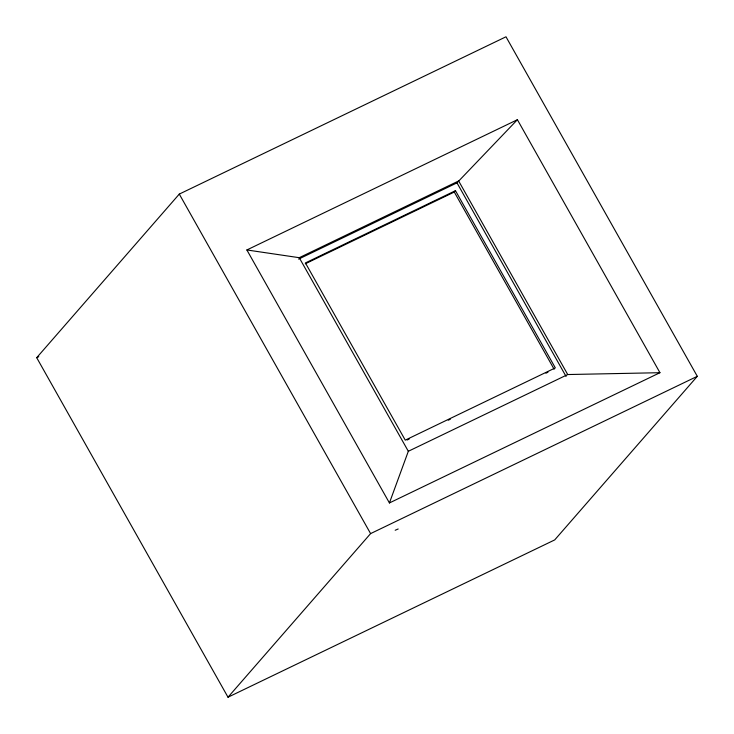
<?xml version="1.0" encoding="UTF-8"?>
<svg xmlns="http://www.w3.org/2000/svg" width="734" height="734" viewBox="0 0 734 734"><rect width="100%" height="100%" fill="white"/><g stroke="black" fill="none" stroke-linecap="round" stroke-linejoin="round"><path stroke-width="1.1" d="M389.424 502.946L408.324 451.282L567.731 374.542L659.949 372.698L517.397 119.715L246.872 249.964L389.424 502.946L659.949 372.698M36.7 357.687L179.289 194.088L505.992 36.792L697.3 376.313L554.711 539.912L228.008 697.208L36.7 357.687L38.764 356.696M298.619 259.102L456.988 182.858L517.397 119.715M305.252 263.8L454.291 192.042L455.475 190.684L555.326 367.89L405.26 440.143L305.408 262.937L455.475 190.684M228.008 697.208L370.597 533.6L697.3 376.313M398.177 528.985L395.186 530.251M246.872 249.964L299.243 257.698L458.649 180.959L567.731 374.542M407.159 440.015L409.214 439.024M448.272 420.215L450.327 419.233M545.922 373.202L547.977 372.221M456.988 182.858L566.07 376.441M454.291 192.042L554.142 369.248M299.243 257.698L408.324 451.282M179.289 194.088L370.597 533.6"/></g></svg>
